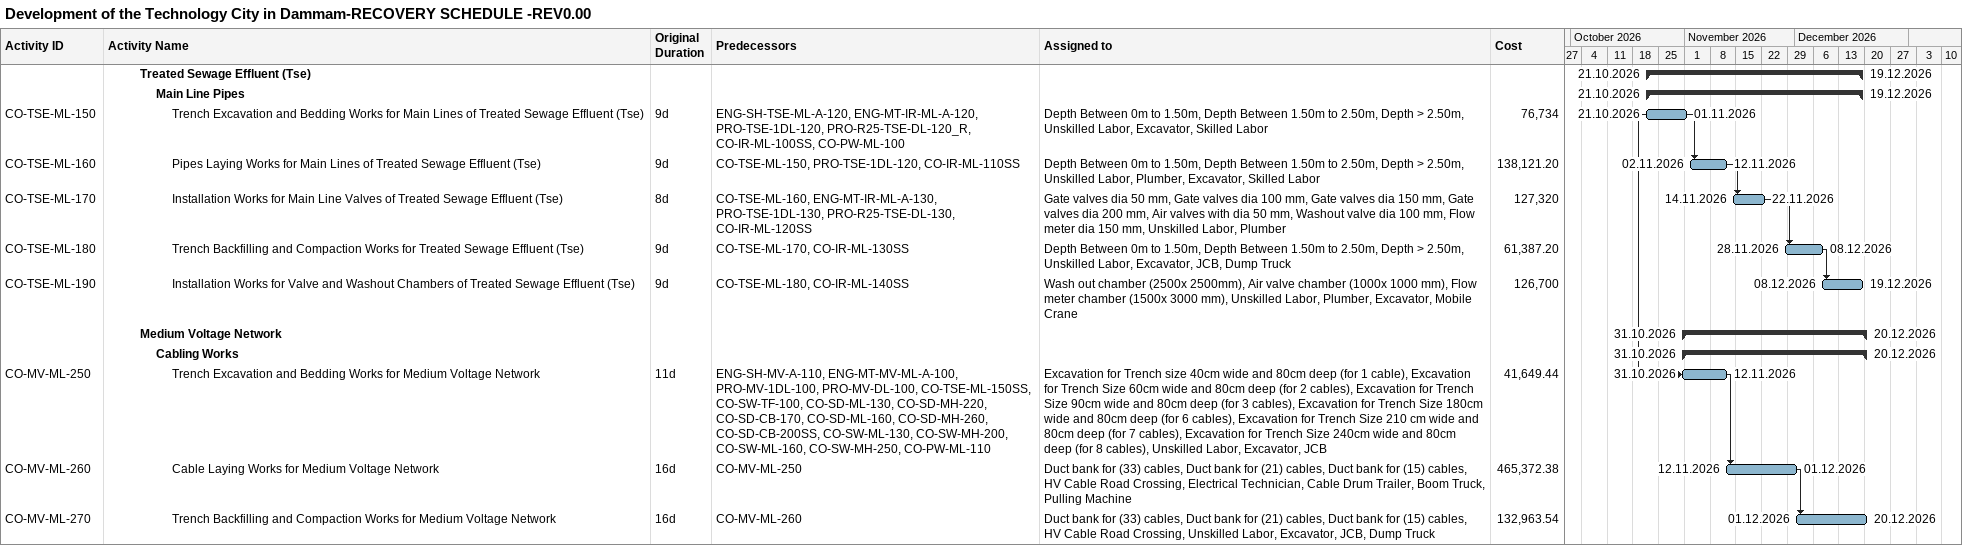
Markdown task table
Development of the Technology City in Dammam-RECOVERY SCHEDULE -REV0.00

| ID | Level | Task | Original duration | Start | Finish | Predecessors | Resources | Cost |
|---|---|---|---|---|---|---|---|---|
|  | 3 | **Treated Sewage Effluent (Tse)** |  | 2026-10-21 | 2026-12-19 |  |  |  |
|  | 4 | **Main Line Pipes** |  | 2026-10-21 | 2026-12-19 |  |  |  |
| CO-TSE-ML-150 | 5 | Trench Excavation and Bedding Works for Main Lines of Treated Sewage Effluent (Tse) | 9d | 2026-10-21 | 2026-11-01 | ENG-SH-TSE-ML-A-120, ENG-MT-IR-ML-A-120, PRO-TSE-1DL-120, PRO-R25-TSE-DL-120_R, CO-IR-ML-100SS, CO-PW-ML-100 | Depth Between 0m to 1.50m, Depth Between 1.50m to 2.50m, Depth > 2.50m, Unskilled Labor, Excavator, Skilled Labor | 76734 |
| CO-TSE-ML-160 | 5 | Pipes Laying Works for Main Lines of Treated Sewage Effluent (Tse) | 9d | 2026-11-02 | 2026-11-12 | CO-TSE-ML-150, PRO-TSE-1DL-120, CO-IR-ML-110SS | Depth Between 0m to 1.50m, Depth Between 1.50m to 2.50m, Depth > 2.50m, Unskilled Labor, Plumber, Excavator, Skilled Labor | 138121.20 |
| CO-TSE-ML-170 | 5 | Installation Works for Main Line Valves of Treated Sewage Effluent (Tse) | 8d | 2026-11-14 | 2026-11-22 | CO-TSE-ML-160, ENG-MT-IR-ML-A-130, PRO-TSE-1DL-130, PRO-R25-TSE-DL-130, CO-IR-ML-120SS | Gate valves dia 50 mm, Gate valves dia 100 mm, Gate valves dia 150 mm, Gate valves dia 200 mm, Air valves with dia 50 mm, Washout valve dia 100 mm, Flow meter dia 150 mm, Unskilled Labor, Plumber | 127320 |
| CO-TSE-ML-180 | 5 | Trench Backfilling and Compaction Works for Treated Sewage Effluent (Tse) | 9d | 2026-11-28 | 2026-12-08 | CO-TSE-ML-170, CO-IR-ML-130SS | Depth Between 0m to 1.50m, Depth Between 1.50m to 2.50m, Depth > 2.50m, Unskilled Labor, Excavator, JCB, Dump Truck | 61387.20 |
| CO-TSE-ML-190 | 5 | Installation Works for Valve and Washout Chambers of Treated Sewage Effluent (Tse) | 9d | 2026-12-08 | 2026-12-19 | CO-TSE-ML-180, CO-IR-ML-140SS | Wash out chamber (2500x 2500mm), Air valve chamber (1000x 1000 mm), Flow meter chamber (1500x 3000 mm), Unskilled Labor, Plumber, Excavator, Mobile Crane | 126700 |
|  | 3 | **Medium Voltage Network** |  | 2026-10-31 | 2026-12-20 |  |  |  |
|  | 4 | **Cabling Works** |  | 2026-10-31 | 2026-12-20 |  |  |  |
| CO-MV-ML-250 | 5 | Trench Excavation and Bedding Works for Medium Voltage Network | 11d | 2026-10-31 | 2026-11-12 | ENG-SH-MV-A-110, ENG-MT-MV-ML-A-100, PRO-MV-1DL-100, PRO-MV-DL-100, CO-TSE-ML-150SS, CO-SW-TF-100, CO-SD-ML-130, CO-SD-MH-220, CO-SD-CB-170, CO-SD-ML-160, CO-SD-MH-260, CO-SD-CB-200SS, CO-SW-ML-130, CO-SW-MH-200, CO-SW-ML-160, CO-SW-MH-250, CO-PW-ML-110 | Excavation for Trench size 40cm wide and 80cm deep (for 1 cable), Excavation for Trench Size 60cm wide and 80cm deep (for 2 cables), Excavation for Trench Size 90cm wide and 80cm deep (for 3 cables), Excavation for Trench Size 180cm wide and 80cm deep (for 6 cables), Excavation for Trench Size 210 cm wide and 80cm deep (for 7 cables), Excavation for Trench Size 240cm wide and 80cm deep (for 8 cables), Unskilled Labor, Excavator, JCB | 41649.44 |
| CO-MV-ML-260 | 5 | Cable Laying Works for Medium Voltage Network | 16d | 2026-11-12 | 2026-12-01 | CO-MV-ML-250 | Duct bank for (33) cables, Duct bank for (21) cables, Duct bank for (15) cables, HV Cable Road Crossing, Electrical Technician, Cable Drum Trailer, Boom Truck, Pulling Machine | 465372.38 |
| CO-MV-ML-270 | 5 | Trench Backfilling and Compaction Works for Medium Voltage Network | 16d | 2026-12-01 | 2026-12-20 | CO-MV-ML-260 | Duct bank for (33) cables, Duct bank for (21) cables, Duct bank for (15) cables, HV Cable Road Crossing, Unskilled Labor, Excavator, JCB, Dump Truck | 132963.54 |
